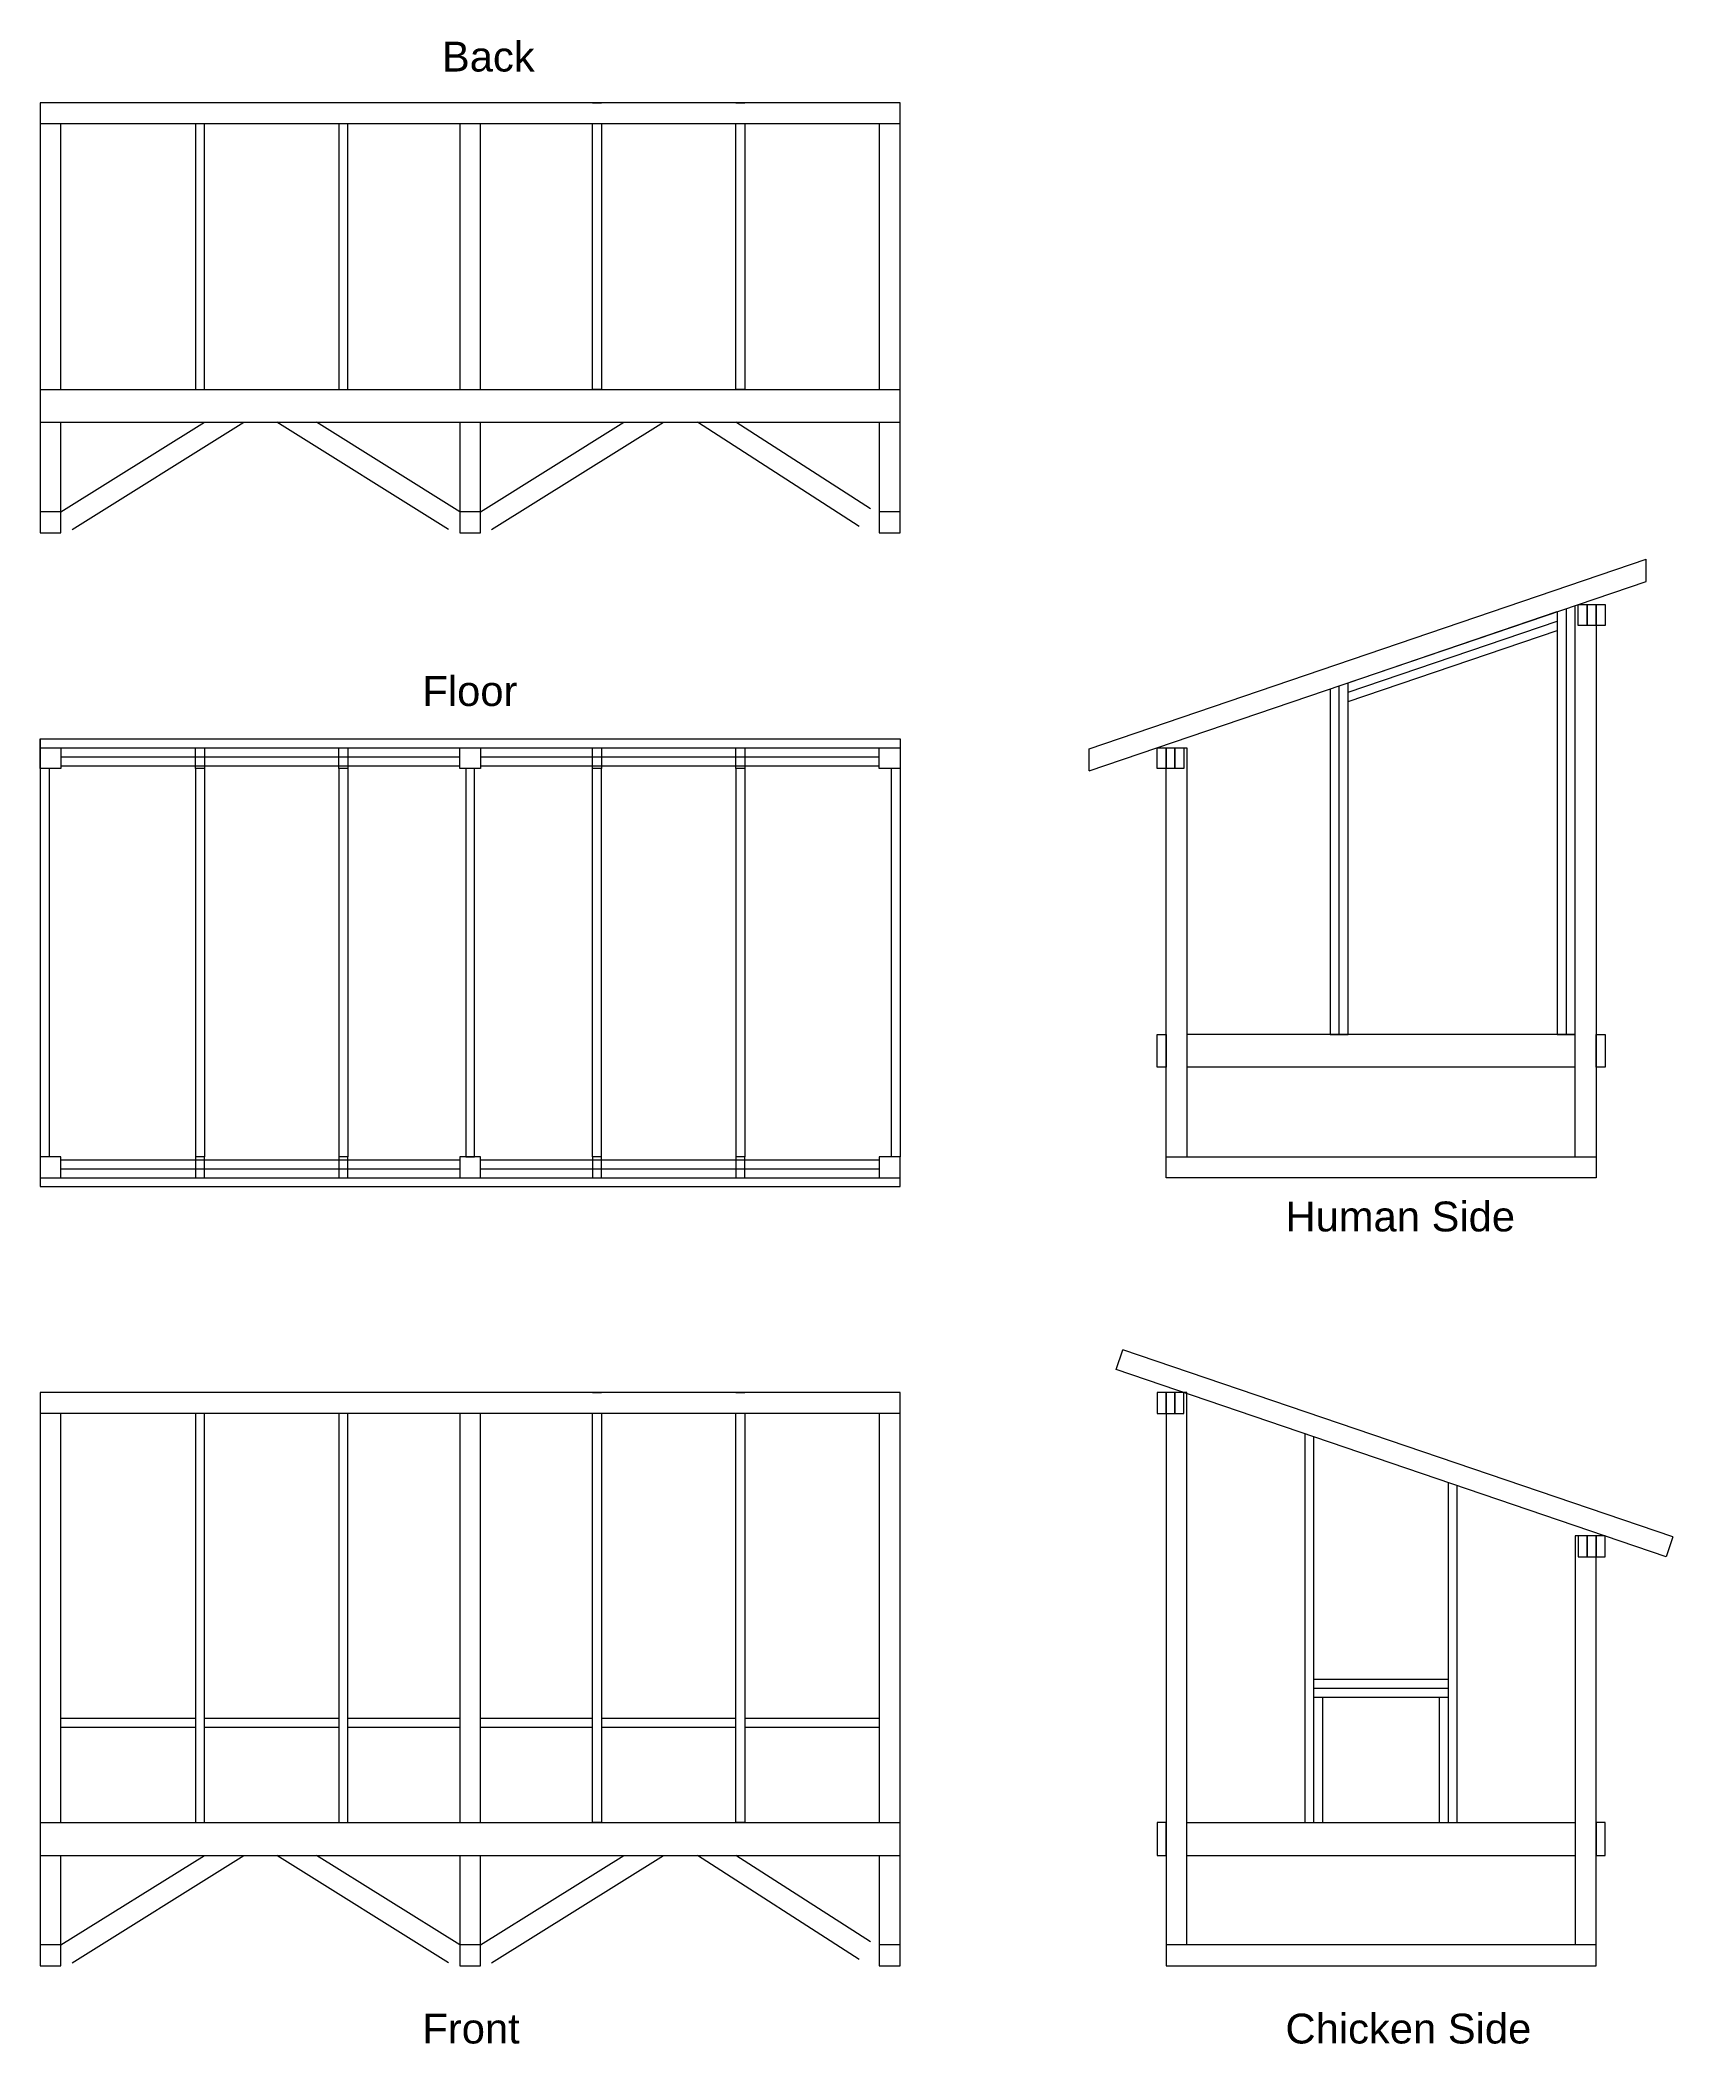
# Model space of a CAD drawing. Header units: inches. Extents: x 0 to 273, y -37 to 299.
import ezdxf

# ---------------------------------------------------------------- set-up
doc = ezdxf.new("R2010")
doc.units = ezdxf.units.IN
doc.layers.get('0').update_dxf_attribs({"linetype": 'CONTINUOUS', "lineweight": 25, "true_color": 0x000000})
doc.styles.add('textstyle0', font='')
doc.styles.add('textstyle1', font='')
doc.styles.add('textstyle2', font='')
doc.styles.add('textstyle3', font='')
doc.styles.add('textstyle4', font='')
doc.styles.get('textstyle0').set_extended_font_data('Arial')
doc.styles.get('textstyle1').set_extended_font_data('Arial')
doc.styles.get('textstyle2').set_extended_font_data('Arial')
doc.styles.get('textstyle3').set_extended_font_data('Arial')
doc.styles.get('textstyle4').set_extended_font_data('Arial')

msp = doc.modelspace()

# ---------------------------------------------------------------- linework, layer by layer
for p, q in [((144, 288), (0, 288)), ((0, 288), (0, 216)), ((4, 288), (0, 288)), ((27.5, 288), (26, 288)), ((51.5, 288), (50, 288)), ((74, 288), (70, 288)), ((92.5, 288), (94, 288)), ((116.5, 288), (118, 288)), ((144, 288), (140, 288)), ((144, 216), (144, 288)), ((144, 284.5), (0, 284.5)), ((3.5, 240), (3.5, 284.5)), ((26, 284.5), (26, 240)), ((27.5, 240), (27.5, 284.5)), ((50, 284.5), (50, 240)), ((51.5, 240), (51.5, 284.5)), ((70.25, 284.5), (70.25, 240)), ((73.75, 240), (73.75, 284.5)), ((92.5, 240), (92.5, 284.5)), ((94, 284.5), (94, 240)), ((116.5, 240), (116.5, 284.5)), ((118, 284.5), (118, 240)), ((140.5, 284.5), (140.5, 240)), ((0, 240), (144, 240)), ((26, 240), (27.5, 240)), ((50, 240), (51.5, 240)), ((94, 240), (92.5, 240)), ((118, 240), (116.5, 240)), ((0, 234.5), (144, 234.5)), ((3.5, 219.5), (27.5, 234.5)), ((3.5, 216), (3.5, 234.5)), ((3.5, 234.5), (27.5, 234.5)), ((5.35, 216.53), (34.1, 234.5)), ((68.4, 216.53), (39.65, 234.5)), ((70.25, 219.5), (46.25, 234.5)), ((46.25, 234.5), (70.25, 234.5)), ((70.25, 234.5), (70.25, 216)), ((73.75, 219.5), (97.75, 234.5)), ((73.75, 234.5), (97.75, 234.5)), ((73.75, 216), (73.75, 234.5)), ((75.6, 216.53), (104.35, 234.5)), ((137.1, 217.06), (110.04, 234.5)), ((139, 220), (116.5, 234.5)), ((116.5, 234.5), (140.5, 234.5)), ((140.5, 234.5), (140.5, 216)), ((3.5, 219.5), (0, 219.5)), ((0, 219.5), (0, 216)), ((3.5, 216), (3.5, 219.5)), ((73.75, 219.5), (70.25, 219.5)), ((70.25, 219.5), (70.25, 216)), ((73.75, 216), (73.75, 219.5)), ((144, 219.5), (140.5, 219.5)), ((140.5, 219.5), (140.5, 216)), ((144, 216), (144, 219.5)), ((0, 216), (3.5, 216)), ((0, 216), (3.5, 216)), ((70.25, 216), (73.75, 216)), ((70.25, 216), (73.75, 216)), ((140.5, 216), (144, 216)), ((140.5, 216), (144, 216)), ((175.64, 179.83), (268.86, 211.56)), ((268.86, 207.87), (268.86, 211.56)), ((175.64, 176.13), (268.86, 207.87)), ((219, 190.89), (254, 202.81)), ((254, 202.81), (254, 132)), ((255.5, 203.32), (255.5, 132)), ((257, 111.5), (257, 203.83)), ((257.5, 200.5), (257.5, 204)), ((257.5, 204), (259, 204)), ((259, 200.5), (259, 204)), ((259, 204), (260.5, 204)), ((259, 204), (259, 200.5)), ((260.5, 204), (260.5, 108)), ((260.5, 204), (260.5, 200.5)), ((260.5, 200.5), (260.5, 204)), ((260.5, 204), (262, 204)), ((262, 204), (262, 200.5)), ((219, 189.31), (254, 201.22)), ((219, 187.72), (254, 199.64)), ((259, 200.5), (257.5, 200.5)), ((260.5, 200.5), (259, 200.5)), ((262, 200.5), (260.5, 200.5)), ((216, 189.87), (216, 132)), ((217.5, 132), (217.5, 190.38)), ((219, 132), (219, 190.89)), ((0, 181.5), (0, 111.5)), ((0, 176.5), (0, 181.5)), ((0, 181.5), (144, 181.5)), ((144, 181.5), (144, 111.5)), ((144, 181.5), (144, 176.5)), ((0, 180), (3.5, 180)), ((1.5, 180), (142.5, 180)), ((3.5, 180), (3.5, 176.5)), ((3.5, 178.5), (70.25, 178.5)), ((26, 180), (27.5, 180)), ((26, 176.5), (26, 180)), ((27.5, 180), (27.5, 176.5)), ((50, 180), (51.5, 180)), ((50, 176.5), (50, 180)), ((51.5, 180), (51.5, 176.5)), ((70.25, 180), (73.75, 180)), ((70.25, 176.5), (70.25, 180)), ((73.75, 180), (73.75, 176.5)), ((73.75, 178.5), (140.5, 178.5)), ((92.5, 180), (94, 180)), ((92.5, 176.5), (92.5, 180)), ((94, 180), (94, 176.5)), ((116.5, 180), (118, 180)), ((116.5, 176.5), (116.5, 180)), ((118, 180), (118, 176.5)), ((140.5, 180), (144, 180)), ((140.5, 176.5), (140.5, 180)), ((175.64, 176.13), (175.64, 179.83)), ((187, 176.5), (187, 180)), ((187, 180), (188.5, 180)), ((188.5, 108), (188.5, 180)), ((188.5, 180), (192, 180)), ((188.5, 180), (188.5, 176.5)), ((188.5, 176.5), (188.5, 180)), ((188.5, 180), (190, 180)), ((190, 180), (190, 176.5)), ((190, 176.5), (190, 180)), ((190, 180), (191.5, 180)), ((191.5, 180), (191.5, 176.5)), ((192, 180), (192, 111.5)), ((3.5, 176.5), (0, 176.5)), ((1.5, 176.5), (1.5, 111.5)), ((3.5, 177), (70.25, 177)), ((27.5, 176.5), (26, 176.5)), ((26, 176.5), (26, 111.5)), ((27.5, 176.5), (27.5, 111.5)), ((51.5, 176.5), (50, 176.5)), ((50, 176.5), (50, 111.5)), ((51.5, 176.5), (51.5, 111.5)), ((73.75, 176.5), (70.25, 176.5)), ((71.25, 176.5), (71.25, 111.5)), ((72.75, 111.5), (72.75, 176.5)), ((73.75, 177), (140.5, 177)), ((94, 176.5), (92.5, 176.5)), ((92.5, 111.5), (92.5, 176.5)), ((94, 111.5), (94, 176.5)), ((118, 176.5), (116.5, 176.5)), ((116.5, 176.5), (116.5, 111.5)), ((118, 176.5), (118, 111.5)), ((144, 176.5), (140.5, 176.5)), ((142.5, 176.5), (142.5, 111.5)), ((188.5, 176.5), (187, 176.5)), ((190, 176.5), (188.5, 176.5)), ((191.5, 176.5), (190, 176.5)), ((187, 126.5), (187, 132)), ((187, 132), (188.5, 132)), ((188.5, 132), (188.5, 126.5)), ((257, 132), (192, 132)), ((216, 132), (217.5, 132)), ((217.5, 132), (219, 132)), ((254, 132), (255.5, 132)), ((255.5, 132), (257, 132)), ((260.5, 126.5), (260.5, 132)), ((260.5, 132), (262, 132)), ((262, 132), (262, 126.5)), ((188.5, 126.5), (187, 126.5)), ((257, 126.5), (192, 126.5)), ((262, 126.5), (260.5, 126.5)), ((3.5, 111.5), (0, 111.5)), ((0, 111.5), (0, 106.5)), ((3.5, 108), (3.5, 111.5)), ((3.5, 111), (70.25, 111)), ((27.5, 111.5), (26, 111.5)), ((26, 111.5), (26, 108)), ((27.5, 108), (27.5, 111.5)), ((51.5, 111.5), (50, 111.5)), ((50, 111.5), (50, 108)), ((51.5, 108), (51.5, 111.5)), ((73.75, 111.5), (70.25, 111.5)), ((70.25, 111.5), (70.25, 108)), ((71.25, 111.5), (72.75, 111.5)), ((73.75, 108), (73.75, 111.5)), ((73.75, 111), (140.5, 111)), ((94, 111.5), (92.5, 111.5)), ((92.5, 111.5), (92.5, 108)), ((94, 108), (94, 111.5)), ((118, 111.5), (116.5, 111.5)), ((116.5, 111.5), (116.5, 108)), ((118, 108), (118, 111.5)), ((144, 111.5), (140.5, 111.5)), ((140.5, 111.5), (140.5, 108)), ((144, 106.5), (144, 111.5)), ((188.5, 108), (188.5, 111.5)), ((188.5, 111.5), (260.5, 111.5)), ((260.5, 111.5), (260.5, 108)), ((0, 108), (3.5, 108)), ((1.5, 108), (142.5, 108)), ((3.5, 109.5), (70.25, 109.5)), ((26, 108), (27.5, 108)), ((50, 108), (51.5, 108)), ((70.25, 108), (73.75, 108)), ((73.75, 109.5), (140.5, 109.5)), ((92.5, 108), (94, 108)), ((116.5, 108), (118, 108)), ((140.5, 108), (144, 108)), ((260.5, 108), (188.5, 108)), ((192, 108), (188.5, 108)), ((260.5, 108), (257, 108)), ((0, 106.5), (144, 106.5)), ((180.14, 75.87), (181.27, 79.18)), ((273.36, 47.83), (181.27, 79.18)), ((272.23, 44.52), (180.14, 75.87)), ((144, 72), (0, 72)), ((4, 72), (0, 72)), ((0, 72), (0, -24)), ((27.5, 72), (26, 72)), ((51.5, 72), (50, 72)), ((74, 72), (70, 72)), ((92.5, 72), (94, 72)), ((116.5, 72), (118, 72)), ((144, 72), (140, 72)), ((144, -24), (144, 72)), ((188.5, 72), (187, 72)), ((187, 72), (187, 68.5)), ((192, 72), (188.5, 72)), ((188.5, 72), (188.5, -24)), ((188.5, 68.5), (188.5, 72)), ((190, 72), (188.5, 72)), ((188.5, 72), (188.5, 68.5)), ((190, 68.5), (190, 72)), ((191.5, 72), (190, 72)), ((190, 72), (190, 68.5)), ((191.5, 68.5), (191.5, 72)), ((192, -20.5), (192, 72)), ((0, 68.5), (0, 0)), ((144, 68.5), (0, 68.5)), ((3.5, 0), (3.5, 68.5)), ((26, 68.5), (26, 0)), ((27.5, 0), (27.5, 68.5)), ((50, 68.5), (50, 0)), ((51.5, 0), (51.5, 68.5)), ((70.25, 68.5), (70.25, 0)), ((73.75, 0), (73.75, 68.5)), ((92.5, 0), (92.5, 68.5)), ((94, 68.5), (94, 0)), ((116.5, 0), (116.5, 68.5)), ((118, 68.5), (118, 0)), ((140.5, 68.5), (140.5, 0)), ((144, 0), (144, 68.5)), ((187, 68.5), (188.5, 68.5)), ((188.5, 68.5), (190, 68.5)), ((190, 68.5), (191.5, 68.5)), ((211.75, 65.11), (211.75, 0)), ((213.25, 0), (213.25, 64.6)), ((235.75, 56.94), (235.75, 0)), ((237.25, 0), (237.25, 56.43)), ((260.5, 48), (257, 48)), ((257, 48), (257, -20.5)), ((259, 48), (257.5, 48)), ((257.5, 48), (257.5, 44.5)), ((260.5, 48), (259, 48)), ((259, 48), (259, 44.5)), ((259, 44.5), (259, 48)), ((260.5, -24), (260.5, 48)), ((262, 48), (260.5, 48)), ((260.5, 48), (260.5, 44.5)), ((260.5, 44.5), (260.5, 48)), ((262, 44.5), (262, 48)), ((273.36, 47.83), (272.23, 44.52)), ((257.5, 44.5), (259, 44.5)), ((259, 44.5), (260.5, 44.5)), ((260.5, 44.5), (262, 44.5)), ((213.25, 24), (235.75, 24)), ((213.25, 22.5), (235.75, 22.5)), ((213.25, 21), (235.75, 21)), ((214.75, 0), (214.75, 21)), ((234.25, 21), (234.25, 0)), ((3.5, 17.5), (26, 17.5)), ((27.5, 17.5), (50, 17.5)), ((51.5, 17.5), (70.25, 17.5)), ((73.75, 17.5), (92.5, 17.5)), ((94, 17.5), (116.5, 17.5)), ((118, 17.5), (140.5, 17.5)), ((3.5, 16), (26, 16)), ((27.5, 16), (50, 16)), ((51.5, 16), (70.25, 16)), ((73.75, 16), (92.5, 16)), ((94, 16), (116.5, 16)), ((118, 16), (140.5, 16)), ((0, 0), (144, 0)), ((26, 0), (27.5, 0)), ((50, 0), (51.5, 0)), ((94, 0), (92.5, 0)), ((118, 0), (116.5, 0)), ((188.5, 0), (187, 0)), ((187, 0), (187, -5.5)), ((188.5, -5.5), (188.5, 0)), ((192, 0), (257, 0)), ((211.75, 0), (213.25, 0)), ((235.75, 0), (237.25, 0)), ((262, 0), (260.5, 0)), ((260.5, 0), (260.5, -5.5)), ((262, -5.5), (262, 0)), ((0, -5.5), (144, -5.5)), ((3.5, -24), (3.5, -5.5)), ((3.5, -5.5), (27.5, -5.5)), ((3.5, -20.5), (27.5, -5.5)), ((5.35, -23.47), (34.1, -5.5)), ((68.4, -23.47), (39.65, -5.5)), ((46.25, -5.5), (70.25, -5.5)), ((70.25, -20.5), (46.25, -5.5)), ((70.25, -5.5), (70.25, -24)), ((73.75, -24), (73.75, -5.5)), ((73.75, -5.5), (97.75, -5.5)), ((73.75, -20.5), (97.75, -5.5)), ((75.6, -23.47), (104.35, -5.5)), ((137.1, -22.94), (110.04, -5.5)), ((116.5, -5.5), (140.5, -5.5)), ((139, -20), (116.5, -5.5)), ((140.5, -5.5), (140.5, -24)), ((187, -5.5), (188.5, -5.5)), ((192, -5.5), (257, -5.5)), ((260.5, -5.5), (262, -5.5)), ((3.5, -20.5), (0, -20.5)), ((0, -20.5), (0, -24)), ((3.5, -24), (3.5, -20.5)), ((73.75, -20.5), (70.25, -20.5)), ((70.25, -20.5), (70.25, -24)), ((73.75, -24), (73.75, -20.5)), ((144, -20.5), (140.5, -20.5)), ((140.5, -20.5), (140.5, -24)), ((144, -24), (144, -20.5)), ((260.5, -20.5), (188.5, -20.5)), ((188.5, -20.5), (188.5, -24)), ((260.5, -24), (260.5, -20.5)), ((0, -24), (3.5, -24)), ((0, -24), (3.5, -24)), ((70.25, -24), (73.75, -24)), ((70.25, -24), (73.75, -24)), ((140.5, -24), (144, -24)), ((140.5, -24), (144, -24)), ((188.5, -24), (260.5, -24)), ((188.5, -24), (192, -24)), ((257, -24), (260.5, -24))]:
    msp.add_line(p, q)

# ---------------------------------------------------------------- texts
at = {"char_height": 2, "attachment_point": 1}
for s, insert, style in [('\\H5;Back', (67.27, 298.25), 'textstyle4'), ('\\H5;Floor', (64, 192), 'textstyle0'), ('\\H5;Human Side', (208.5, 104), 'textstyle3'), ('\\H5;Front', (64, -32), 'textstyle1'), ('\\H5;Chicken Side', (208.5, -32), 'textstyle2')]:
    msp.add_mtext(s, dxfattribs=dict(at, insert=insert, style=style))

doc.saveas('drawing.dxf')
